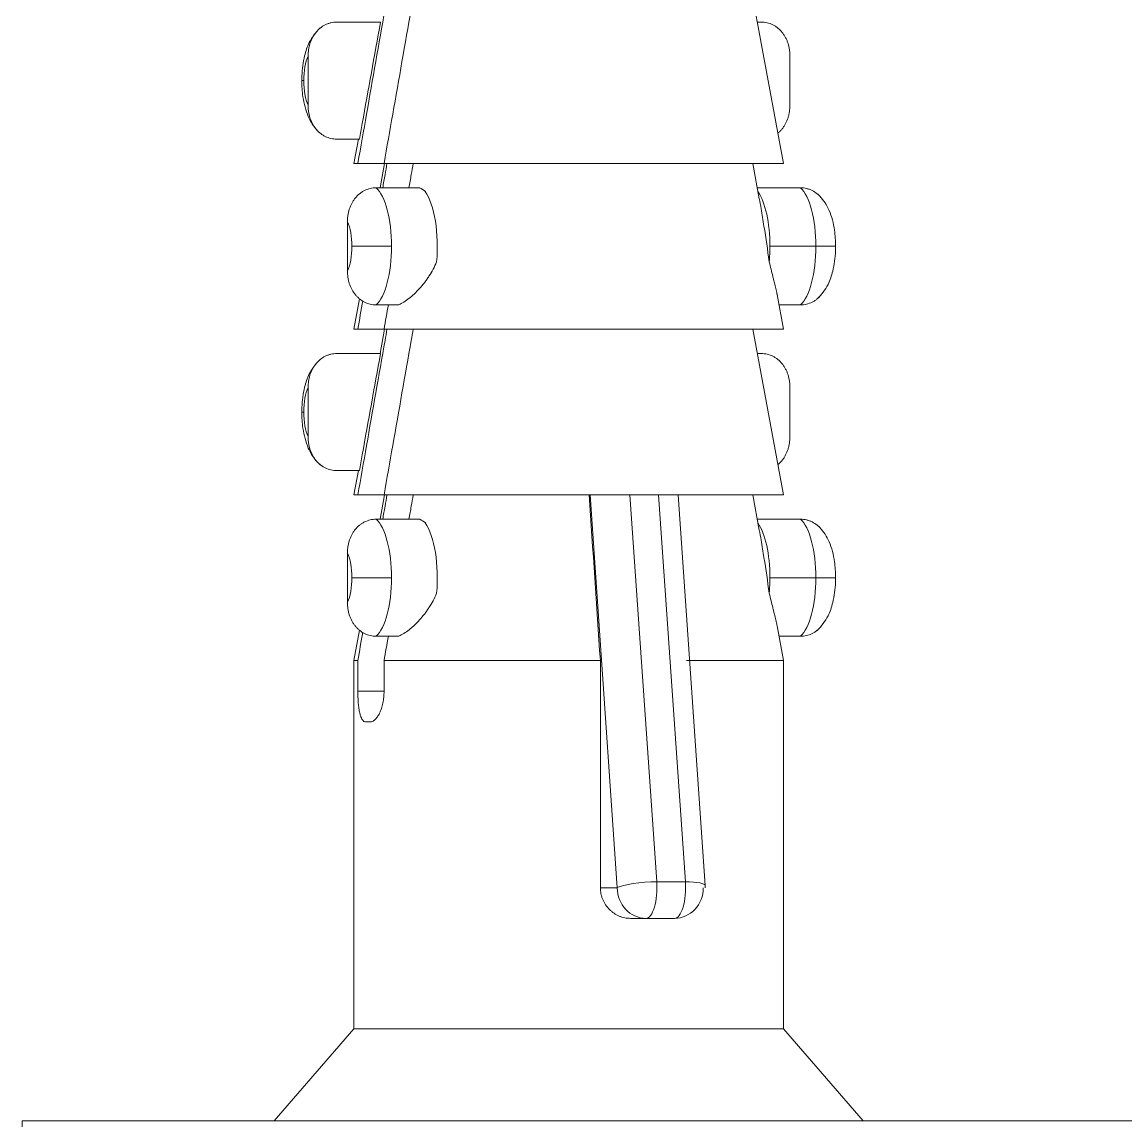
# Model space of a CAD drawing. Header units: millimetres. Extents: x 11618 to 13994, y -5897 to -2537.
# Drawn here: x 12305.32 to 12323.31, y -2771.67 to -2753.76 of the extents above; entities that cross this region are included whole.
import ezdxf

# ---------------------------------------------------------------- set-up
doc = ezdxf.new("R2010")
doc.units = ezdxf.units.MM

msp = doc.modelspace()

# ---------------------------------------------------------------- linework, layer by layer
at = {"linetype": 'Continuous', "lineweight": 18, "extrusion": (-1.22465e-16, -1, 0)}
for p, q in [((12317.726, -2756.066), (12317.226, -2753.366)), ((12310.448, -2753.763), (12311.159, -2753.763)), ((12317.363, -2753.763), (12317.299, -2753.763)), ((12309.981, -2754.316), (12309.981, -2755.116)), ((12317.83, -2754.316), (12317.83, -2755.116)), ((12310.448, -2755.67), (12310.816, -2755.67)), ((12310.799, -2755.67), (12310.726, -2756.066)), ((12310.79, -2756.066), (12310.726, -2756.066)), ((12310.79, -2756.066), (12311.217, -2756.066)), ((12311.226, -2756.066), (12311.152, -2756.463)), ((12317.726, -2756.066), (12311.217, -2756.066)), ((12317.332, -2756.641), (12317.226, -2756.066)), ((12311.089, -2756.463), (12311.8, -2756.463)), ((12318.004, -2756.463), (12317.299, -2756.463)), ((12310.621, -2757.816), (12310.621, -2757.016)), ((12317.726, -2758.766), (12317.621, -2758.2)), ((12310.818, -2758.271), (12310.726, -2758.766)), ((12311.089, -2758.37), (12311.456, -2758.37)), ((12318.004, -2758.37), (12317.653, -2758.37)), ((12310.79, -2758.766), (12310.726, -2758.766)), ((12310.79, -2758.766), (12311.217, -2758.766)), ((12311.226, -2758.766), (12311.152, -2759.163)), ((12317.726, -2758.766), (12311.217, -2758.766)), ((12317.726, -2761.466), (12317.226, -2758.766)), ((12310.448, -2759.163), (12311.159, -2759.163)), ((12317.363, -2759.163), (12317.299, -2759.163)), ((12309.981, -2759.716), (12309.981, -2760.516)), ((12317.83, -2759.716), (12317.83, -2760.516)), ((12310.448, -2761.07), (12310.816, -2761.07)), ((12310.799, -2761.07), (12310.726, -2761.466)), ((12310.79, -2761.466), (12310.726, -2761.466)), ((12310.79, -2761.466), (12311.217, -2761.466)), ((12311.226, -2761.466), (12311.152, -2761.863)), ((12317.726, -2761.466), (12311.217, -2761.466)), ((12316.451, -2767.832), (12316.012, -2761.466)), ((12317.332, -2762.041), (12317.226, -2761.466)), ((12311.089, -2761.863), (12311.8, -2761.863)), ((12318.004, -2761.863), (12317.299, -2761.863)), ((12310.621, -2763.216), (12310.621, -2762.416)), ((12317.726, -2764.166), (12317.621, -2763.6)), ((12310.818, -2763.671), (12310.726, -2764.166)), ((12311.089, -2763.77), (12311.456, -2763.77)), ((12318.004, -2763.77), (12317.653, -2763.77)), ((12310.79, -2764.166), (12310.726, -2764.166)), ((12310.726, -2764.166), (12310.726, -2770.166)), ((12310.79, -2764.166), (12310.79, -2764.666)), ((12311.217, -2764.166), (12314.742, -2764.166)), ((12311.217, -2764.166), (12311.217, -2764.666)), ((12314.742, -2767.866), (12314.742, -2764.166)), ((12316.144, -2764.166), (12317.726, -2764.166)), ((12317.726, -2770.166), (12317.726, -2764.166)), ((12310.992, -2765.166), (12310.921, -2765.166)), ((12315.485, -2768.366), (12315.235, -2768.366)), ((12315.485, -2768.366), (12315.952, -2768.366)), ((12310.726, -2770.166), (12309.426, -2771.666)), ((12310.726, -2770.166), (12315.472, -2770.166)), ((12317.726, -2770.166), (12315.472, -2770.166)), ((12319.026, -2771.666), (12317.726, -2770.166)), ((12331.318, -2771.666), (12305.318, -2771.666)), ((12305.318, -2771.666), (12305.318, -2778.866))]:
    msp.add_line(p, q, dxfattribs=at)
at = {"linetype": 'Continuous', "lineweight": 13, "extrusion": (-1.22465e-16, -1, 0)}
for p, q in [((12309.877, -2754.716), (12309.909, -2754.716)), ((12311.338, -2757.416), (12310.693, -2757.416)), ((12318.253, -2757.416), (12317.505, -2757.416)), ((12318.253, -2757.416), (12318.575, -2757.416)), ((12309.877, -2760.116), (12309.909, -2760.116)), ((12315.018, -2767.866), (12314.576, -2761.466)), ((12315.224, -2761.466), (12315.66, -2767.771)), ((12316.127, -2767.771), (12315.692, -2761.466)), ((12311.338, -2762.816), (12310.693, -2762.816)), ((12318.253, -2762.816), (12317.505, -2762.816)), ((12318.253, -2762.816), (12318.575, -2762.816)), ((12310.79, -2764.666), (12311.217, -2764.666)), ((12315.66, -2767.771), (12316.127, -2767.771)), ((12314.742, -2767.866), (12315.018, -2767.866))]:
    msp.add_line(p, q, dxfattribs=at)
at = {"linetype": 'Continuous', "lineweight": 18}
msp.add_arc((12315.952, -2767.866), 0.5, 0, 3.95, dxfattribs=at)
at = {"linetype": 'Continuous', "lineweight": 13}
for centre, major_axis, ratio, start_param, end_param in [((12310.087, -2754.716), (0, -0.5), 0.355976, 3.785094, 4.712389), ((12310.087, -2754.716), (0, -0.5), 0.355976, 4.712389, 5.639684), ((12310.982, -2757.416), (0, 1), 0.355976, 4.712389, 5.978493), ((12317.897, -2757.416), (0, -1), 0.355976, 1.570796, 2.8369), ((12310.515, -2757.416), (0, -0.5), 0.355976, 1.570796, 2.498092), ((12310.515, -2757.416), (0, -0.5), 0.355976, 0.643501, 1.570796), ((12310.982, -2757.416), (0, 1), 0.355976, 3.446285, 4.712389), ((12317.897, -2757.416), (0, -1), 0.355976, 0.304693, 1.570796), ((12310.087, -2760.116), (0, -0.5), 0.355976, 3.785094, 4.712389), ((12310.087, -2760.116), (0, -0.5), 0.355976, 4.712389, 5.639684), ((12310.982, -2762.816), (0, 1), 0.355976, 4.712389, 5.978493), ((12317.897, -2762.816), (0, -1), 0.355976, 1.570796, 2.8369), ((12310.515, -2762.816), (0, -0.5), 0.355976, 1.570796, 2.498092), ((12310.515, -2762.816), (0, -0.5), 0.355976, 0.643501, 1.570796), ((12310.982, -2762.816), (0, 1), 0.355976, 3.446285, 4.712389), ((12317.897, -2762.816), (0, -1), 0.355976, 0.304693, 1.570796), ((12315.485, -2767.866), (0.499, 0.034), 0.177949, 1.200653, 2.771449), ((12315.485, -2767.866), (0, 0.5), 0.355976, 3.141593, 4.903982), ((12315.952, -2767.866), (0, -0.5), 0.355976, 0, 1.762389), ((12315.952, -2767.866), (0.499, 0.034), 0.177949, 0.000027, 1.200653), ((12315.485, -2767.866), (0, -0.5), 0.934495, 4.712389, 6.283185)]:
    msp.add_ellipse(centre, major_axis=major_axis, ratio=ratio, start_param=start_param, end_param=end_param, dxfattribs=at)
at = {"linetype": 'Continuous', "lineweight": 18}
for centre, major_axis, ratio, start_param, end_param in [((12311.729, -2757.416), (0, 1), 0.355976, 4.457766, 5.814651), ((12317.149, -2757.416), (0, 1), 0.355976, 4.712389, 5.814651), ((12317.149, -2757.416), (0, 1), 0.355976, 4.457766, 4.712389), ((12311.729, -2762.816), (0, 1), 0.355976, 4.457766, 5.814651), ((12317.149, -2762.816), (0, 1), 0.355976, 4.712389, 5.814651), ((12317.149, -2762.816), (0, 1), 0.355976, 4.457766, 4.712389), ((12315.952, -2767.866), (0, -0.5), 0.934495, 0, 1.570796)]:
    msp.add_ellipse(centre, major_axis=major_axis, ratio=ratio, start_param=start_param, end_param=end_param, dxfattribs=at)
for points, knots in [([(12311.265, -2753.366), (12311.255, -2753.427), (12311.244, -2753.488), (12311.132, -2754.12), (12311.032, -2754.692), (12310.884, -2755.531), (12310.837, -2755.799), (12310.79, -2756.066)], [0, 0, 0, 0, 0.067447, 0.067447, 0.702741, 0.702741, 1, 1, 1, 1]), ([(12311.693, -2753.366), (12311.682, -2753.427), (12311.671, -2753.488), (12311.56, -2754.12), (12311.459, -2754.692), (12311.311, -2755.531), (12311.264, -2755.799), (12311.217, -2756.066)], [0, 0, 0, 0, 0.067447, 0.067447, 0.702741, 0.702741, 1, 1, 1, 1]), ([(12310.176, -2753.859), (12310.103, -2753.93), (12309.996, -2754.07), (12309.909, -2754.333), (12309.879, -2754.553), (12309.877, -2754.691), (12309.877, -2754.716)], [0, 0, 0, 0, 0.327084, 0.583022, 0.924325, 1, 1, 1, 1]), ([(12310.448, -2753.763), (12310.415, -2753.763), (12310.383, -2753.766), (12310.336, -2753.778), (12310.32, -2753.782), (12310.289, -2753.793), (12310.274, -2753.8), (12310.23, -2753.822), (12310.202, -2753.84), (12310.17, -2753.866), (12310.163, -2753.871), (12310.151, -2753.883), (12310.133, -2753.9), (12310.105, -2753.931), (12310.085, -2753.958), (12310.066, -2753.987), (12310.057, -2754.002), (12310.034, -2754.047), (12310.021, -2754.079), (12310.005, -2754.128), (12310.001, -2754.145), (12309.993, -2754.179), (12309.99, -2754.196), (12309.983, -2754.247), (12309.981, -2754.282), (12309.981, -2754.316)], [0, 0, 0, 0, 0.125, 0.125, 0.1875, 0.1875, 0.25, 0.25, 0.375, 0.375, 0.40625, 0.40625, 0.4375, 0.5, 0.5625, 0.5625, 0.625, 0.625, 0.75, 0.75, 0.8125, 0.8125, 0.875, 0.875, 1, 1, 1, 1]), ([(12311.159, -2753.763), (12311.06, -2754.314), (12310.96, -2754.865), (12310.846, -2755.501), (12310.831, -2755.586), (12310.816, -2755.67)], [0, 0, 0, 0, 0.866606, 0.866606, 1, 1, 1, 1]), ([(12317.83, -2754.316), (12317.83, -2754.247), (12317.822, -2754.179), (12317.796, -2754.096), (12317.79, -2754.08), (12317.777, -2754.048), (12317.762, -2754.017), (12317.745, -2753.988), (12317.731, -2753.966), (12317.727, -2753.959), (12317.717, -2753.946), (12317.711, -2753.939), (12317.685, -2753.906), (12317.661, -2753.882), (12317.623, -2753.851), (12317.609, -2753.841), (12317.588, -2753.827), (12317.581, -2753.823), (12317.567, -2753.815), (12317.559, -2753.811), (12317.523, -2753.793), (12317.492, -2753.782), (12317.444, -2753.77), (12317.428, -2753.767), (12317.396, -2753.764), (12317.379, -2753.763), (12317.363, -2753.763)], [0, 0, 0, 0, 0.25, 0.25, 0.3125, 0.3125, 0.375, 0.4375, 0.4375, 0.46875, 0.46875, 0.5, 0.5, 0.625, 0.625, 0.6875, 0.6875, 0.71875, 0.71875, 0.75, 0.75, 0.875, 0.875, 0.9375, 0.9375, 1, 1, 1, 1]), ([(12309.877, -2754.716), (12309.876, -2754.807), (12309.892, -2755.014), (12309.963, -2755.295), (12310.079, -2755.483), (12310.162, -2755.561), (12310.176, -2755.574)], [0, 0, 0, 0, 0.265683, 0.628412, 0.938194, 1, 1, 1, 1]), ([(12309.981, -2755.116), (12309.981, -2755.186), (12309.989, -2755.254), (12310.015, -2755.337), (12310.021, -2755.353), (12310.034, -2755.385), (12310.049, -2755.416), (12310.066, -2755.445), (12310.08, -2755.467), (12310.084, -2755.474), (12310.094, -2755.487), (12310.1, -2755.494), (12310.126, -2755.527), (12310.15, -2755.551), (12310.188, -2755.582), (12310.202, -2755.592), (12310.223, -2755.605), (12310.23, -2755.61), (12310.244, -2755.618), (12310.252, -2755.622), (12310.288, -2755.64), (12310.319, -2755.651), (12310.366, -2755.663), (12310.383, -2755.666), (12310.415, -2755.669), (12310.431, -2755.67), (12310.448, -2755.67)], [0, 0, 0, 0, 0.25, 0.25, 0.3125, 0.3125, 0.375, 0.4375, 0.4375, 0.46875, 0.46875, 0.5, 0.5, 0.625, 0.625, 0.6875, 0.6875, 0.71875, 0.71875, 0.75, 0.75, 0.875, 0.875, 0.9375, 0.9375, 1, 1, 1, 1]), ([(12317.635, -2755.572), (12317.641, -2755.567), (12317.648, -2755.562), (12317.66, -2755.55), (12317.678, -2755.533), (12317.706, -2755.502), (12317.726, -2755.475), (12317.745, -2755.446), (12317.753, -2755.431), (12317.777, -2755.386), (12317.79, -2755.354), (12317.806, -2755.305), (12317.81, -2755.288), (12317.818, -2755.254), (12317.821, -2755.237), (12317.828, -2755.186), (12317.83, -2755.151), (12317.83, -2755.116)], [0, 0, 0, 0, 0.048883, 0.048883, 0.098942, 0.199059, 0.299177, 0.299177, 0.399294, 0.399294, 0.59953, 0.59953, 0.699647, 0.699647, 0.799765, 0.799765, 1, 1, 1, 1]), ([(12311.265, -2756.066), (12311.255, -2756.127), (12311.244, -2756.188), (12311.221, -2756.32), (12311.208, -2756.391), (12311.196, -2756.463)], [0, 0, 0, 0, 0.459752, 0.459752, 1, 1, 1, 1]), ([(12311.693, -2756.066), (12311.682, -2756.127), (12311.671, -2756.188), (12311.648, -2756.32), (12311.635, -2756.391), (12311.623, -2756.463)], [0, 0, 0, 0, 0.459752, 0.459752, 1, 1, 1, 1]), ([(12310.621, -2757.016), (12310.621, -2756.947), (12310.63, -2756.879), (12310.656, -2756.796), (12310.662, -2756.78), (12310.675, -2756.748), (12310.689, -2756.717), (12310.706, -2756.688), (12310.72, -2756.666), (12310.725, -2756.659), (12310.735, -2756.646), (12310.74, -2756.639), (12310.767, -2756.606), (12310.791, -2756.582), (12310.829, -2756.551), (12310.843, -2756.541), (12310.863, -2756.527), (12310.871, -2756.523), (12310.885, -2756.515), (12310.892, -2756.511), (12310.929, -2756.493), (12310.96, -2756.482), (12311.007, -2756.47), (12311.023, -2756.467), (12311.056, -2756.464), (12311.072, -2756.463), (12311.089, -2756.463)], [0, 0, 0, 0, 0.25, 0.25, 0.3125, 0.3125, 0.375, 0.4375, 0.4375, 0.46875, 0.46875, 0.5, 0.5, 0.625, 0.625, 0.6875, 0.6875, 0.71875, 0.71875, 0.75, 0.75, 0.875, 0.875, 0.9375, 0.9375, 1, 1, 1, 1]), ([(12318.004, -2756.463), (12318.037, -2756.463), (12318.069, -2756.466), (12318.116, -2756.478), (12318.132, -2756.482), (12318.163, -2756.493), (12318.178, -2756.5), (12318.222, -2756.522), (12318.249, -2756.54), (12318.278, -2756.563), (12318.281, -2756.565), (12318.284, -2756.568)], [0, 0, 0, 0, 0.321117, 0.321117, 0.481676, 0.481676, 0.642235, 0.642235, 0.963352, 0.963352, 1, 1, 1, 1]), ([(12318.575, -2757.416), (12318.575, -2757.326), (12318.56, -2757.119), (12318.489, -2756.838), (12318.373, -2756.65), (12318.29, -2756.572), (12318.275, -2756.559)], [0, 0, 0, 0, 0.265683, 0.628412, 0.938194, 1, 1, 1, 1]), ([(12317.332, -2756.638), (12317.342, -2756.693), (12317.352, -2756.748), (12317.378, -2756.898), (12317.393, -2756.993), (12317.439, -2757.28), (12317.467, -2757.473), (12317.494, -2757.668)], [0, 0, 0, 0, 0.164651, 0.164651, 0.4431, 0.4431, 1, 1, 1, 1]), ([(12318.275, -2758.274), (12318.349, -2758.203), (12318.455, -2758.063), (12318.543, -2757.8), (12318.572, -2757.58), (12318.575, -2757.442), (12318.575, -2757.416)], [0, 0, 0, 0, 0.327084, 0.583022, 0.924325, 1, 1, 1, 1]), ([(12312.074, -2757.668), (12312.056, -2757.71), (12312.037, -2757.751), (12311.995, -2757.829), (12311.973, -2757.867), (12311.937, -2757.922), (12311.925, -2757.94), (12311.9, -2757.975), (12311.888, -2757.992), (12311.849, -2758.043), (12311.822, -2758.074), (12311.768, -2758.135), (12311.74, -2758.163), (12311.698, -2758.203), (12311.684, -2758.215), (12311.655, -2758.24), (12311.64, -2758.252), (12311.597, -2758.286), (12311.569, -2758.306), (12311.512, -2758.342), (12311.484, -2758.357), (12311.456, -2758.37)], [0, 0, 0, 0, 0.125, 0.125, 0.25, 0.25, 0.3125, 0.3125, 0.375, 0.375, 0.5, 0.5, 0.625, 0.625, 0.6875, 0.6875, 0.75, 0.75, 0.875, 0.875, 1, 1, 1, 1]), ([(12317.494, -2757.668), (12317.504, -2757.71), (12317.514, -2757.751), (12317.533, -2757.829), (12317.542, -2757.867), (12317.556, -2757.922), (12317.561, -2757.94), (12317.569, -2757.975), (12317.574, -2757.992), (12317.586, -2758.043), (12317.594, -2758.074), (12317.608, -2758.135), (12317.614, -2758.163), (12317.62, -2758.195), (12317.621, -2758.201), (12317.622, -2758.206)], [0, 0, 0, 0, 0.191612, 0.191612, 0.383225, 0.383225, 0.479031, 0.479031, 0.574837, 0.574837, 0.766449, 0.766449, 0.958061, 0.958061, 1, 1, 1, 1]), ([(12311.089, -2758.37), (12311.056, -2758.37), (12311.024, -2758.367), (12310.976, -2758.355), (12310.961, -2758.351), (12310.93, -2758.34), (12310.915, -2758.333), (12310.871, -2758.311), (12310.843, -2758.293), (12310.811, -2758.267), (12310.804, -2758.262), (12310.792, -2758.25), (12310.774, -2758.233), (12310.746, -2758.202), (12310.726, -2758.175), (12310.707, -2758.146), (12310.698, -2758.131), (12310.674, -2758.086), (12310.661, -2758.054), (12310.646, -2758.005), (12310.641, -2757.988), (12310.634, -2757.954), (12310.631, -2757.937), (12310.624, -2757.886), (12310.621, -2757.851), (12310.621, -2757.816)], [0, 0, 0, 0, 0.125, 0.125, 0.1875, 0.1875, 0.25, 0.25, 0.375, 0.375, 0.40625, 0.40625, 0.4375, 0.5, 0.5625, 0.5625, 0.625, 0.625, 0.75, 0.75, 0.8125, 0.8125, 0.875, 0.875, 1, 1, 1, 1]), ([(12318.315, -2758.237), (12318.302, -2758.249), (12318.29, -2758.261), (12318.263, -2758.282), (12318.25, -2758.292), (12318.229, -2758.305), (12318.222, -2758.31), (12318.207, -2758.318), (12318.2, -2758.322), (12318.163, -2758.34), (12318.133, -2758.351), (12318.085, -2758.363), (12318.069, -2758.366), (12318.037, -2758.369), (12318.02, -2758.37), (12318.004, -2758.37)], [0, 0, 0, 0, 0.148816, 0.148816, 0.29068, 0.29068, 0.361612, 0.361612, 0.432544, 0.432544, 0.716272, 0.716272, 0.858136, 0.858136, 1, 1, 1, 1]), ([(12311.265, -2758.766), (12311.255, -2758.827), (12311.244, -2758.888), (12311.132, -2759.52), (12311.032, -2760.092), (12310.884, -2760.931), (12310.837, -2761.199), (12310.79, -2761.466)], [0, 0, 0, 0, 0.067447, 0.067447, 0.702741, 0.702741, 1, 1, 1, 1]), ([(12311.693, -2758.766), (12311.682, -2758.827), (12311.671, -2758.888), (12311.56, -2759.52), (12311.459, -2760.092), (12311.311, -2760.931), (12311.264, -2761.199), (12311.217, -2761.466)], [0, 0, 0, 0, 0.067447, 0.067447, 0.702741, 0.702741, 1, 1, 1, 1]), ([(12310.176, -2759.259), (12310.103, -2759.33), (12309.996, -2759.47), (12309.909, -2759.733), (12309.879, -2759.953), (12309.877, -2760.091), (12309.877, -2760.116)], [0, 0, 0, 0, 0.327084, 0.583022, 0.924325, 1, 1, 1, 1]), ([(12310.448, -2759.163), (12310.415, -2759.163), (12310.383, -2759.166), (12310.336, -2759.178), (12310.32, -2759.182), (12310.289, -2759.193), (12310.274, -2759.2), (12310.23, -2759.222), (12310.202, -2759.24), (12310.17, -2759.266), (12310.163, -2759.271), (12310.151, -2759.283), (12310.133, -2759.3), (12310.105, -2759.331), (12310.085, -2759.358), (12310.066, -2759.387), (12310.057, -2759.402), (12310.034, -2759.447), (12310.021, -2759.479), (12310.005, -2759.528), (12310.001, -2759.545), (12309.993, -2759.579), (12309.99, -2759.596), (12309.983, -2759.647), (12309.981, -2759.682), (12309.981, -2759.716)], [0, 0, 0, 0, 0.125, 0.125, 0.1875, 0.1875, 0.25, 0.25, 0.375, 0.375, 0.40625, 0.40625, 0.4375, 0.5, 0.5625, 0.5625, 0.625, 0.625, 0.75, 0.75, 0.8125, 0.8125, 0.875, 0.875, 1, 1, 1, 1]), ([(12311.159, -2759.163), (12311.06, -2759.714), (12310.96, -2760.265), (12310.846, -2760.901), (12310.831, -2760.986), (12310.816, -2761.07)], [0, 0, 0, 0, 0.866606, 0.866606, 1, 1, 1, 1]), ([(12317.83, -2759.716), (12317.83, -2759.647), (12317.822, -2759.579), (12317.796, -2759.496), (12317.79, -2759.48), (12317.777, -2759.448), (12317.762, -2759.417), (12317.745, -2759.388), (12317.731, -2759.366), (12317.727, -2759.359), (12317.717, -2759.346), (12317.711, -2759.339), (12317.685, -2759.306), (12317.661, -2759.282), (12317.623, -2759.251), (12317.609, -2759.241), (12317.588, -2759.227), (12317.581, -2759.223), (12317.567, -2759.215), (12317.559, -2759.211), (12317.523, -2759.193), (12317.492, -2759.182), (12317.444, -2759.17), (12317.428, -2759.167), (12317.396, -2759.164), (12317.379, -2759.163), (12317.363, -2759.163)], [0, 0, 0, 0, 0.25, 0.25, 0.3125, 0.3125, 0.375, 0.4375, 0.4375, 0.46875, 0.46875, 0.5, 0.5, 0.625, 0.625, 0.6875, 0.6875, 0.71875, 0.71875, 0.75, 0.75, 0.875, 0.875, 0.9375, 0.9375, 1, 1, 1, 1]), ([(12309.877, -2760.116), (12309.876, -2760.207), (12309.892, -2760.414), (12309.963, -2760.695), (12310.079, -2760.883), (12310.162, -2760.961), (12310.176, -2760.974)], [0, 0, 0, 0, 0.265683, 0.628412, 0.938194, 1, 1, 1, 1]), ([(12309.981, -2760.516), (12309.981, -2760.586), (12309.989, -2760.654), (12310.015, -2760.737), (12310.021, -2760.753), (12310.034, -2760.785), (12310.049, -2760.816), (12310.066, -2760.845), (12310.08, -2760.867), (12310.084, -2760.874), (12310.094, -2760.887), (12310.1, -2760.894), (12310.126, -2760.927), (12310.15, -2760.951), (12310.188, -2760.982), (12310.202, -2760.992), (12310.223, -2761.005), (12310.23, -2761.01), (12310.244, -2761.018), (12310.252, -2761.022), (12310.288, -2761.04), (12310.319, -2761.051), (12310.366, -2761.063), (12310.383, -2761.066), (12310.415, -2761.069), (12310.431, -2761.07), (12310.448, -2761.07)], [0, 0, 0, 0, 0.25, 0.25, 0.3125, 0.3125, 0.375, 0.4375, 0.4375, 0.46875, 0.46875, 0.5, 0.5, 0.625, 0.625, 0.6875, 0.6875, 0.71875, 0.71875, 0.75, 0.75, 0.875, 0.875, 0.9375, 0.9375, 1, 1, 1, 1]), ([(12317.635, -2760.972), (12317.641, -2760.967), (12317.648, -2760.962), (12317.66, -2760.95), (12317.678, -2760.933), (12317.706, -2760.902), (12317.726, -2760.875), (12317.745, -2760.846), (12317.753, -2760.831), (12317.777, -2760.786), (12317.79, -2760.754), (12317.806, -2760.705), (12317.81, -2760.688), (12317.818, -2760.654), (12317.821, -2760.637), (12317.828, -2760.586), (12317.83, -2760.551), (12317.83, -2760.516)], [0, 0, 0, 0, 0.048883, 0.048883, 0.098942, 0.199059, 0.299177, 0.299177, 0.399294, 0.399294, 0.59953, 0.59953, 0.699647, 0.699647, 0.799765, 0.799765, 1, 1, 1, 1]), ([(12311.265, -2761.466), (12311.255, -2761.527), (12311.244, -2761.588), (12311.221, -2761.72), (12311.208, -2761.791), (12311.196, -2761.863)], [0, 0, 0, 0, 0.459752, 0.459752, 1, 1, 1, 1]), ([(12311.693, -2761.466), (12311.682, -2761.527), (12311.671, -2761.588), (12311.648, -2761.72), (12311.635, -2761.791), (12311.623, -2761.863)], [0, 0, 0, 0, 0.459752, 0.459752, 1, 1, 1, 1]), ([(12310.621, -2762.416), (12310.621, -2762.347), (12310.63, -2762.279), (12310.656, -2762.196), (12310.662, -2762.18), (12310.675, -2762.148), (12310.689, -2762.117), (12310.706, -2762.088), (12310.72, -2762.066), (12310.725, -2762.059), (12310.735, -2762.046), (12310.74, -2762.039), (12310.767, -2762.006), (12310.791, -2761.982), (12310.829, -2761.951), (12310.843, -2761.941), (12310.863, -2761.927), (12310.871, -2761.923), (12310.885, -2761.915), (12310.892, -2761.911), (12310.929, -2761.893), (12310.96, -2761.882), (12311.007, -2761.87), (12311.023, -2761.867), (12311.056, -2761.864), (12311.072, -2761.863), (12311.089, -2761.863)], [0, 0, 0, 0, 0.25, 0.25, 0.3125, 0.3125, 0.375, 0.4375, 0.4375, 0.46875, 0.46875, 0.5, 0.5, 0.625, 0.625, 0.6875, 0.6875, 0.71875, 0.71875, 0.75, 0.75, 0.875, 0.875, 0.9375, 0.9375, 1, 1, 1, 1]), ([(12318.004, -2761.863), (12318.037, -2761.863), (12318.069, -2761.866), (12318.116, -2761.878), (12318.132, -2761.882), (12318.163, -2761.893), (12318.178, -2761.9), (12318.222, -2761.922), (12318.249, -2761.94), (12318.278, -2761.963), (12318.281, -2761.965), (12318.284, -2761.968)], [0, 0, 0, 0, 0.321117, 0.321117, 0.481676, 0.481676, 0.642235, 0.642235, 0.963352, 0.963352, 1, 1, 1, 1]), ([(12318.575, -2762.816), (12318.575, -2762.726), (12318.56, -2762.519), (12318.489, -2762.238), (12318.373, -2762.05), (12318.29, -2761.972), (12318.275, -2761.959)], [0, 0, 0, 0, 0.265683, 0.628412, 0.938194, 1, 1, 1, 1]), ([(12317.332, -2762.038), (12317.342, -2762.093), (12317.352, -2762.148), (12317.378, -2762.298), (12317.393, -2762.393), (12317.439, -2762.68), (12317.467, -2762.873), (12317.494, -2763.068)], [0, 0, 0, 0, 0.164651, 0.164651, 0.4431, 0.4431, 1, 1, 1, 1]), ([(12318.275, -2763.674), (12318.349, -2763.603), (12318.455, -2763.463), (12318.543, -2763.2), (12318.572, -2762.98), (12318.575, -2762.842), (12318.575, -2762.816)], [0, 0, 0, 0, 0.327084, 0.583022, 0.924325, 1, 1, 1, 1]), ([(12312.074, -2763.068), (12312.056, -2763.11), (12312.037, -2763.151), (12311.995, -2763.229), (12311.973, -2763.267), (12311.937, -2763.322), (12311.925, -2763.34), (12311.9, -2763.375), (12311.888, -2763.392), (12311.849, -2763.443), (12311.822, -2763.474), (12311.768, -2763.535), (12311.74, -2763.563), (12311.698, -2763.603), (12311.684, -2763.615), (12311.655, -2763.64), (12311.64, -2763.652), (12311.597, -2763.686), (12311.569, -2763.706), (12311.512, -2763.742), (12311.484, -2763.757), (12311.456, -2763.77)], [0, 0, 0, 0, 0.125, 0.125, 0.25, 0.25, 0.3125, 0.3125, 0.375, 0.375, 0.5, 0.5, 0.625, 0.625, 0.6875, 0.6875, 0.75, 0.75, 0.875, 0.875, 1, 1, 1, 1]), ([(12317.494, -2763.068), (12317.504, -2763.11), (12317.514, -2763.151), (12317.533, -2763.229), (12317.542, -2763.267), (12317.556, -2763.322), (12317.561, -2763.34), (12317.569, -2763.375), (12317.574, -2763.392), (12317.586, -2763.443), (12317.594, -2763.474), (12317.608, -2763.535), (12317.614, -2763.563), (12317.62, -2763.595), (12317.621, -2763.601), (12317.622, -2763.606)], [0, 0, 0, 0, 0.191612, 0.191612, 0.383225, 0.383225, 0.479031, 0.479031, 0.574837, 0.574837, 0.766449, 0.766449, 0.958061, 0.958061, 1, 1, 1, 1]), ([(12311.089, -2763.77), (12311.056, -2763.77), (12311.024, -2763.767), (12310.976, -2763.755), (12310.961, -2763.751), (12310.93, -2763.74), (12310.915, -2763.733), (12310.871, -2763.711), (12310.843, -2763.693), (12310.811, -2763.667), (12310.804, -2763.662), (12310.792, -2763.65), (12310.774, -2763.633), (12310.746, -2763.602), (12310.726, -2763.575), (12310.707, -2763.546), (12310.698, -2763.531), (12310.674, -2763.486), (12310.661, -2763.454), (12310.646, -2763.405), (12310.641, -2763.388), (12310.634, -2763.354), (12310.631, -2763.337), (12310.624, -2763.286), (12310.621, -2763.251), (12310.621, -2763.216)], [0, 0, 0, 0, 0.125, 0.125, 0.1875, 0.1875, 0.25, 0.25, 0.375, 0.375, 0.40625, 0.40625, 0.4375, 0.5, 0.5625, 0.5625, 0.625, 0.625, 0.75, 0.75, 0.8125, 0.8125, 0.875, 0.875, 1, 1, 1, 1]), ([(12318.315, -2763.637), (12318.302, -2763.649), (12318.29, -2763.661), (12318.263, -2763.682), (12318.25, -2763.692), (12318.229, -2763.705), (12318.222, -2763.71), (12318.207, -2763.718), (12318.2, -2763.722), (12318.163, -2763.74), (12318.133, -2763.751), (12318.085, -2763.763), (12318.069, -2763.766), (12318.037, -2763.769), (12318.02, -2763.77), (12318.004, -2763.77)], [0, 0, 0, 0, 0.148816, 0.148816, 0.29068, 0.29068, 0.361612, 0.361612, 0.432544, 0.432544, 0.716272, 0.716272, 0.858136, 0.858136, 1, 1, 1, 1]), ([(12310.79, -2764.666), (12310.79, -2764.7), (12310.791, -2764.732), (12310.792, -2764.78), (12310.793, -2764.796), (12310.795, -2764.827), (12310.796, -2764.843), (12310.8, -2764.888), (12310.803, -2764.917), (12310.809, -2764.958), (12310.811, -2764.971), (12310.816, -2764.996), (12310.819, -2765.009), (12310.827, -2765.043), (12310.833, -2765.064), (12310.841, -2765.087), (12310.843, -2765.091), (12310.847, -2765.099), (12310.852, -2765.112), (12310.862, -2765.129), (12310.871, -2765.14), (12310.88, -2765.149), (12310.885, -2765.154), (12310.9, -2765.163), (12310.91, -2765.166), (12310.921, -2765.166)], [0, 0, 0, 0, 0.125, 0.125, 0.1875, 0.1875, 0.25, 0.25, 0.375, 0.375, 0.4375, 0.4375, 0.5, 0.5, 0.625, 0.625, 0.65625, 0.65625, 0.6875, 0.75, 0.8125, 0.8125, 0.875, 0.875, 1, 1, 1, 1]), ([(12311.217, -2764.666), (12311.217, -2764.7), (12311.215, -2764.732), (12311.21, -2764.78), (12311.208, -2764.796), (12311.204, -2764.827), (12311.201, -2764.843), (12311.191, -2764.888), (12311.183, -2764.917), (12311.17, -2764.958), (12311.165, -2764.971), (12311.155, -2764.996), (12311.15, -2765.009), (12311.133, -2765.043), (12311.121, -2765.064), (12311.106, -2765.087), (12311.103, -2765.091), (12311.096, -2765.099), (12311.087, -2765.112), (12311.07, -2765.129), (12311.057, -2765.14), (12311.044, -2765.149), (12311.037, -2765.154), (12311.018, -2765.163), (12311.005, -2765.166), (12310.992, -2765.166)], [0, 0, 0, 0, 0.125, 0.125, 0.1875, 0.1875, 0.25, 0.25, 0.375, 0.375, 0.4375, 0.4375, 0.5, 0.5, 0.625, 0.625, 0.65625, 0.65625, 0.6875, 0.75, 0.8125, 0.8125, 0.875, 0.875, 1, 1, 1, 1]), ([(12315.235, -2768.366), (12315.203, -2768.366), (12315.172, -2768.363), (12315.125, -2768.354), (12315.11, -2768.35), (12315.079, -2768.34), (12315.064, -2768.335), (12315.02, -2768.316), (12314.992, -2768.301), (12314.951, -2768.274), (12314.938, -2768.264), (12314.913, -2768.243), (12314.901, -2768.232), (12314.867, -2768.198), (12314.846, -2768.173), (12314.818, -2768.132), (12314.81, -2768.117), (12314.794, -2768.089), (12314.78, -2768.059), (12314.769, -2768.029), (12314.759, -2767.997), (12314.755, -2767.981), (12314.745, -2767.932), (12314.742, -2767.9), (12314.742, -2767.866)], [0, 0, 0, 0, 0.125, 0.125, 0.1875, 0.1875, 0.25, 0.25, 0.375, 0.375, 0.4375, 0.4375, 0.5, 0.5, 0.625, 0.625, 0.6875, 0.6875, 0.75, 0.8125, 0.8125, 0.875, 0.875, 1, 1, 1, 1])]:
    msp.add_open_spline(points, degree=3, knots=knots, dxfattribs=at)
for points in [[(12311.8, -2756.463), (12311.831, -2756.479), (12311.861, -2756.5), (12311.89, -2756.524)], [(12310.871, -2758.303), (12310.844, -2758.457), (12310.817, -2758.612), (12310.79, -2758.766)], [(12311.287, -2758.37), (12311.264, -2758.502), (12311.24, -2758.634), (12311.217, -2758.766)], [(12314.742, -2764.166), (12314.681, -2763.266), (12314.62, -2762.366), (12314.559, -2761.466)], [(12311.8, -2761.863), (12311.831, -2761.879), (12311.861, -2761.9), (12311.89, -2761.924)], [(12310.871, -2763.703), (12310.844, -2763.857), (12310.817, -2764.012), (12310.79, -2764.166)], [(12311.287, -2763.77), (12311.264, -2763.902), (12311.24, -2764.034), (12311.217, -2764.166)]]:
    msp.add_open_spline(points, degree=3, dxfattribs=at)

doc.saveas('drawing.dxf')
